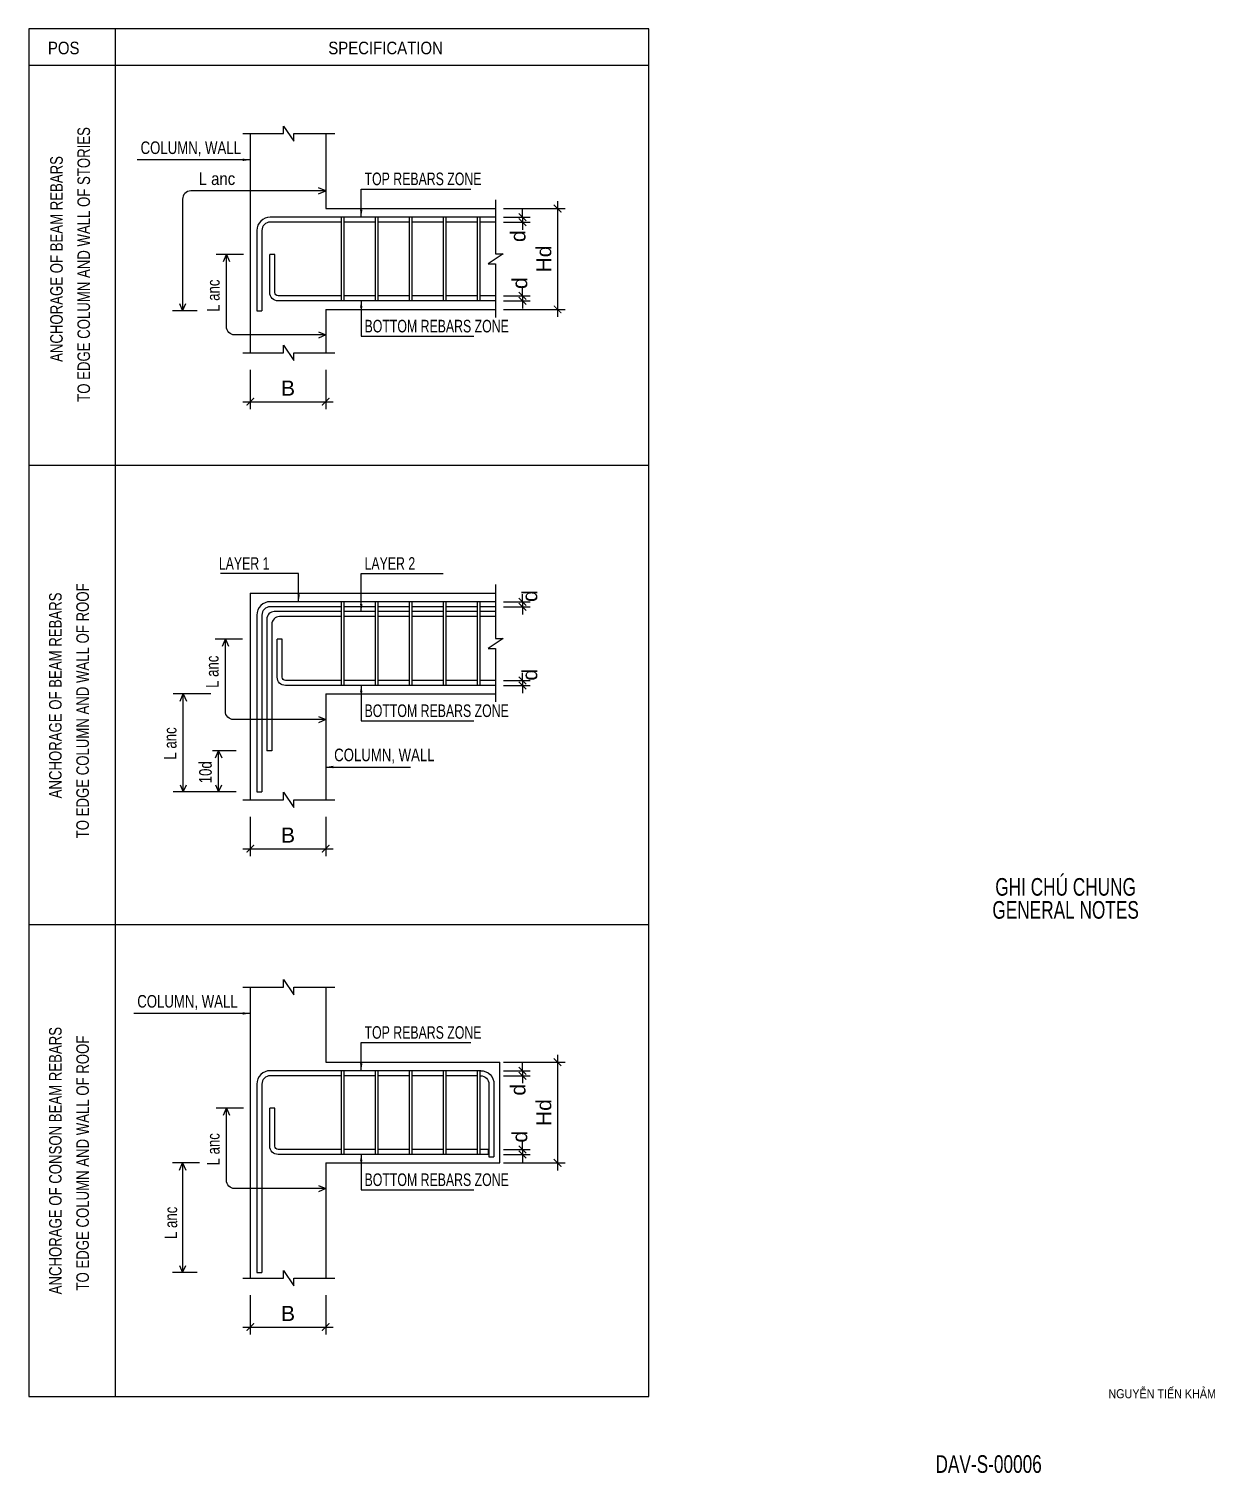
# Model space of a CAD drawing. Header units: millimetres. Extents: x -241424 to 696054, y -125618 to 93710.
# Drawn here: x 70125 to 93690, y -68111 to -39422 of the extents above; entities that cross this region are included whole.
import ezdxf
from ezdxf.enums import TextEntityAlignment as Align

# ---------------------------------------------------------------- set-up
doc = ezdxf.new("R2010")
doc.units = ezdxf.units.MM
doc.header["$LTSCALE"] = 7
doc.header["$PDMODE"] = 3
doc.layers.get('0').update_dxf_attribs({"linetype": 'CONTINUOUS'})
doc.layers.get('Defpoints').update_dxf_attribs({"color": 6, "linetype": 'CONTINUOUS'})
for name, color, linetype in [('CDC -TEXT KHUNG', 7, 'CONTINUOUS'), ('CDC_02_DIM', 1, 'CONTINUOUS'), ('CDC_03_BORDER', 3, 'CONTINUOUS'), ('CDC_05_STEEL', 4, 'CONTINUOUS'), ('CDC_06_TEXT', 2, 'CONTINUOUS'), ('CDC_11_NOTE', 8, 'CONTINUOUS')]:
    doc.layers.add(name, color=color, linetype=linetype)
doc.styles.add('ARIAL', font='arial.ttf')
doc.styles.add('BIGTEXT', font='arial.ttf', dxfattribs={"width": 0.7})
doc.styles.add('KT CDC', font='arial.ttf', dxfattribs={"width": 0.85, "height": 200})
doc.styles.add('SMTEXT', font='arial.ttf', dxfattribs={"width": 0.75})
doc.dimstyles.new('DIM1-25', dxfattribs={"dimscale": 1.2, "dimtxt": 250, "dimasz": 125, "dimexe": 125, "dimexo": 0.06, "dimgap": 100, "dimtad": 1, "dimdec": 0, "dimzin": 0, "dimdsep": 46, "dimtxsty": 'ARIAL', "dimblk": 'ARCHTICK', "dimcen": 100, "dimdle": 125, "dimclrd": 256, "dimclre": 1, "dimclrt": 2, "dimadec": 0, "dimazin": 0, "dimtfac": 1, "dimtdec": 0, "dimtix": 1, "dimtmove": 2, "dimatfit": 0, "dimfxl": 1, "dimtolj": 1, "dimtzin": 0, "dimarcsym": 0})

# ---------------------------------------------------------------- blocks, each defined once
blk = doc.blocks.new('_ArchTick')
at = {"color": 0, "linetype": 'ByBlock', "const_width": 0.15}
blk.add_lwpolyline([(-0.5, -0.5), (0.5, 0.5)], dxfattribs=at)
blk = doc.blocks.new('*D513')
at = {"layer": 'CDC_02_DIM', "lineweight": -2, "transparency": 16777216}
for p, q in [((79931, -50802), (79931, -50652)), ((79931, -50802), (79931, -50902)), ((79931, -50902), (79931, -51052))]:
    blk.add_line(p, q, dxfattribs=at)
at = {"layer": 'CDC_02_DIM', "color": 1, "lineweight": -2, "transparency": 16777216}
for p, q in [((79551, -50802), (80081, -50802)), ((79551, -50902), (80081, -50902))]:
    blk.add_line(p, q, dxfattribs=at)
at = {"layer": 'Defpoints', "color": 0, "transparency": 16777216}
for p in [(79551, -50802), (79551, -50902), (79931, -50902)]:
    blk.add_point(p, dxfattribs=at)
at = {"layer": 'CDC_02_DIM', "lineweight": -2, "transparency": 16777216, "xscale": 150, "yscale": 150, "zscale": 150}
for p, rotation in [((79931, -50802), 270), ((79931, -50902), 90)]:
    blk.add_blockref('_ArchTick', p, dxfattribs=dict(at, rotation=rotation))
at = {"layer": 'CDC_02_DIM', "color": 2, "transparency": 16777216, "insert": (80076, -50689), "char_height": 300, "attachment_point": 5, "rotation": 90, "style": 'ARIAL'}
blk.add_mtext('\\A1;d', dxfattribs=at)
blk = doc.blocks.new('*D514')
at = {"layer": 'CDC_02_DIM', "color": 1, "lineweight": -2, "transparency": 16777216}
for p, q in [((79551, -52365), (80081, -52365)), ((79551, -52465), (80081, -52465))]:
    blk.add_line(p, q, dxfattribs=at)
at = {"layer": 'CDC_02_DIM', "lineweight": -2, "transparency": 16777216}
for p, q in [((79931, -52365), (79931, -52215)), ((79931, -52365), (79931, -52465)), ((79931, -52465), (79931, -52615))]:
    blk.add_line(p, q, dxfattribs=at)
at = {"layer": 'Defpoints', "color": 0, "transparency": 16777216}
for p in [(79551, -52365), (79551, -52465), (79931, -52465)]:
    blk.add_point(p, dxfattribs=at)
at = {"layer": 'CDC_02_DIM', "lineweight": -2, "transparency": 16777216, "xscale": 150, "yscale": 150, "zscale": 150}
for p, rotation in [((79931, -52365), 270), ((79931, -52465), 90)]:
    blk.add_blockref('_ArchTick', p, dxfattribs=dict(at, rotation=rotation))
at = {"layer": 'CDC_02_DIM', "color": 2, "transparency": 16777216, "insert": (80076, -52252), "char_height": 300, "attachment_point": 5, "rotation": 90, "style": 'ARIAL'}
blk.add_mtext('\\A1;d', dxfattribs=at)
blk = doc.blocks.new('*D515')
at = {"layer": 'CDC_02_DIM', "lineweight": -2, "transparency": 16777216}
for p, q in [((79931, -43162), (79931, -43012)), ((79931, -43162), (79931, -43262)), ((79931, -43262), (79931, -43412))]:
    blk.add_line(p, q, dxfattribs=at)
at = {"layer": 'CDC_02_DIM', "color": 1, "lineweight": -2, "transparency": 16777216}
for p, q in [((79551, -43162), (80081, -43162)), ((79551, -43262), (80081, -43262))]:
    blk.add_line(p, q, dxfattribs=at)
at = {"layer": 'Defpoints', "color": 0, "transparency": 16777216}
for p in [(79551, -43162), (79551, -43262), (79931, -43262)]:
    blk.add_point(p, dxfattribs=at)
at = {"layer": 'CDC_02_DIM', "lineweight": -2, "transparency": 16777216, "xscale": 150, "yscale": 150, "zscale": 150}
for p, rotation in [((79931, -43162), 270), ((79931, -43262), 90)]:
    blk.add_blockref('_ArchTick', p, dxfattribs=dict(at, rotation=rotation))
at = {"layer": 'CDC_02_DIM', "color": 2, "transparency": 16777216, "insert": (79842, -43540), "char_height": 300, "attachment_point": 5, "rotation": 90, "style": 'ARIAL'}
blk.add_mtext('\\A1;d', dxfattribs=at)
blk = doc.blocks.new('*D516')
at = {"layer": 'CDC_02_DIM', "color": 1, "lineweight": -2, "transparency": 16777216}
for p, q in [((79551, -44725), (80081, -44725)), ((79551, -44825), (80081, -44825))]:
    blk.add_line(p, q, dxfattribs=at)
at = {"layer": 'CDC_02_DIM', "lineweight": -2, "transparency": 16777216}
for p, q in [((79931, -44725), (79931, -44575)), ((79931, -44725), (79931, -44825)), ((79931, -44825), (79931, -44975))]:
    blk.add_line(p, q, dxfattribs=at)
at = {"layer": 'Defpoints', "color": 0, "transparency": 16777216}
for p in [(79551, -44725), (79551, -44825), (79931, -44825)]:
    blk.add_point(p, dxfattribs=at)
at = {"layer": 'CDC_02_DIM', "lineweight": -2, "transparency": 16777216, "xscale": 150, "yscale": 150, "zscale": 150}
for p, rotation in [((79931, -44725), 270), ((79931, -44825), 90)]:
    blk.add_blockref('_ArchTick', p, dxfattribs=dict(at, rotation=rotation))
at = {"layer": 'CDC_02_DIM', "color": 2, "transparency": 16777216, "insert": (79877, -44473), "char_height": 300, "attachment_point": 5, "rotation": 90, "style": 'ARIAL'}
blk.add_mtext('\\A1;d', dxfattribs=at)
blk = doc.blocks.new('*D517')
at = {"layer": 'CDC_02_DIM', "color": 1, "lineweight": -2, "transparency": 16777216}
for p, q in [((79551, -42993), (80777, -42993)), ((79551, -44994), (80777, -44994))]:
    blk.add_line(p, q, dxfattribs=at)
at = {"layer": 'CDC_02_DIM', "lineweight": -2, "transparency": 16777216}
blk.add_line((80627, -42843), (80627, -45144), dxfattribs=at)
at = {"layer": 'Defpoints', "color": 0, "transparency": 16777216}
for p in [(79551, -42993), (79551, -44994), (80627, -44994)]:
    blk.add_point(p, dxfattribs=at)
at = {"layer": 'CDC_02_DIM', "lineweight": -2, "transparency": 16777216, "xscale": 150, "yscale": 150, "zscale": 150}
for p, rotation in [((80627, -42993), 90), ((80627, -44994), 270)]:
    blk.add_blockref('_ArchTick', p, dxfattribs=dict(at, rotation=rotation))
at = {"layer": 'CDC_02_DIM', "color": 2, "transparency": 16777216, "insert": (80355, -43994), "char_height": 300, "attachment_point": 5, "rotation": 90, "style": 'ARIAL'}
blk.add_mtext('\\A1;H{\\f.VnArial|b0|i0|c0|p34;d}', dxfattribs=at)
blk = doc.blocks.new('*D532')
at = {"layer": 'CDC_02_DIM', "color": 1, "lineweight": -2, "transparency": 16777216}
for p, q in [((74523, -46198), (74523, -46978)), ((76023, -46198), (76023, -46978))]:
    blk.add_line(p, q, dxfattribs=at)
at = {"layer": 'CDC_02_DIM', "lineweight": -2, "transparency": 16777216}
blk.add_line((74373, -46828), (76173, -46828), dxfattribs=at)
at = {"layer": 'Defpoints', "color": 0, "transparency": 16777216}
for p in [(74523, -46198), (76023, -46198), (76023, -46828)]:
    blk.add_point(p, dxfattribs=at)
at = {"layer": 'CDC_02_DIM', "lineweight": -2, "transparency": 16777216, "xscale": 150, "yscale": 150, "zscale": 150, "rotation": 180}
blk.add_blockref('_ArchTick', (74523, -46828), dxfattribs=at)
at = {"layer": 'CDC_02_DIM', "lineweight": -2, "transparency": 16777216, "xscale": 150, "yscale": 150, "zscale": 150}
blk.add_blockref('_ArchTick', (76023, -46828), dxfattribs=at)
at = {"layer": 'CDC_02_DIM', "color": 2, "transparency": 16777216, "insert": (75273, -46558), "char_height": 300, "attachment_point": 5, "style": 'ARIAL'}
blk.add_mtext('\\A1;B ', dxfattribs=at)
blk = doc.blocks.new('*D533')
at = {"layer": 'CDC_02_DIM', "color": 1, "lineweight": -2, "transparency": 16777216}
for p, q in [((74523, -55077), (74523, -55857)), ((76023, -55077), (76023, -55857))]:
    blk.add_line(p, q, dxfattribs=at)
at = {"layer": 'CDC_02_DIM', "lineweight": -2, "transparency": 16777216}
blk.add_line((74373, -55707), (76173, -55707), dxfattribs=at)
at = {"layer": 'Defpoints', "color": 0, "transparency": 16777216}
for p in [(74523, -55077), (76023, -55077), (76023, -55707)]:
    blk.add_point(p, dxfattribs=at)
at = {"layer": 'CDC_02_DIM', "lineweight": -2, "transparency": 16777216, "xscale": 150, "yscale": 150, "zscale": 150, "rotation": 180}
blk.add_blockref('_ArchTick', (74523, -55707), dxfattribs=at)
at = {"layer": 'CDC_02_DIM', "lineweight": -2, "transparency": 16777216, "xscale": 150, "yscale": 150, "zscale": 150}
blk.add_blockref('_ArchTick', (76023, -55707), dxfattribs=at)
at = {"layer": 'CDC_02_DIM', "color": 2, "transparency": 16777216, "insert": (75273, -55437), "char_height": 300, "attachment_point": 5, "style": 'ARIAL'}
blk.add_mtext('\\A1;B ', dxfattribs=at)
blk = doc.blocks.new('*D530')
at = {"layer": 'CDC_02_DIM', "color": 1, "lineweight": -2, "transparency": 16777216}
for p, q in [((79551, -60118), (80081, -60118)), ((79551, -60218), (80081, -60218))]:
    blk.add_line(p, q, dxfattribs=at)
at = {"layer": 'CDC_02_DIM', "lineweight": -2, "transparency": 16777216}
for p, q in [((79931, -60118), (79931, -59968)), ((79931, -60118), (79931, -60218)), ((79931, -60218), (79931, -60368))]:
    blk.add_line(p, q, dxfattribs=at)
at = {"layer": 'Defpoints', "color": 0, "transparency": 16777216}
for p in [(79551, -60118), (79551, -60218), (79931, -60218)]:
    blk.add_point(p, dxfattribs=at)
at = {"layer": 'CDC_02_DIM', "lineweight": -2, "transparency": 16777216, "xscale": 150, "yscale": 150, "zscale": 150}
for p, rotation in [((79931, -60118), 270), ((79931, -60218), 90)]:
    blk.add_blockref('_ArchTick', p, dxfattribs=dict(at, rotation=rotation))
at = {"layer": 'CDC_02_DIM', "color": 2, "transparency": 16777216, "insert": (79842, -60496), "char_height": 300, "attachment_point": 5, "rotation": 90, "style": 'ARIAL'}
blk.add_mtext('\\A1;d', dxfattribs=at)
blk = doc.blocks.new('*D531')
at = {"layer": 'CDC_02_DIM', "lineweight": -2, "transparency": 16777216}
for p, q in [((79931, -61682), (79931, -61532)), ((79931, -61682), (79931, -61782)), ((79931, -61782), (79931, -61932))]:
    blk.add_line(p, q, dxfattribs=at)
at = {"layer": 'CDC_02_DIM', "color": 1, "lineweight": -2, "transparency": 16777216}
for p, q in [((79551, -61682), (80081, -61682)), ((79551, -61782), (80081, -61782))]:
    blk.add_line(p, q, dxfattribs=at)
at = {"layer": 'Defpoints', "color": 0, "transparency": 16777216}
for p in [(79551, -61682), (79551, -61782), (79931, -61782)]:
    blk.add_point(p, dxfattribs=at)
at = {"layer": 'CDC_02_DIM', "lineweight": -2, "transparency": 16777216, "xscale": 150, "yscale": 150, "zscale": 150}
for p, rotation in [((79931, -61682), 270), ((79931, -61782), 90)]:
    blk.add_blockref('_ArchTick', p, dxfattribs=dict(at, rotation=rotation))
at = {"layer": 'CDC_02_DIM', "color": 2, "transparency": 16777216, "insert": (79877, -61429), "char_height": 300, "attachment_point": 5, "rotation": 90, "style": 'ARIAL'}
blk.add_mtext('\\A1;d', dxfattribs=at)
blk = doc.blocks.new('*D451')
at = {"layer": 'CDC_02_DIM', "color": 1, "lineweight": -2, "transparency": 16777216}
for p, q in [((79551, -59949), (80777, -59949)), ((79551, -61950), (80777, -61950))]:
    blk.add_line(p, q, dxfattribs=at)
at = {"layer": 'CDC_02_DIM', "lineweight": -2, "transparency": 16777216}
blk.add_line((80627, -59799), (80627, -62100), dxfattribs=at)
at = {"layer": 'Defpoints', "color": 0, "transparency": 16777216}
for p in [(79551, -59949), (79551, -61950), (80627, -61950)]:
    blk.add_point(p, dxfattribs=at)
at = {"layer": 'CDC_02_DIM', "lineweight": -2, "transparency": 16777216, "xscale": 150, "yscale": 150, "zscale": 150}
for p, rotation in [((80627, -59949), 90), ((80627, -61950), 270)]:
    blk.add_blockref('_ArchTick', p, dxfattribs=dict(at, rotation=rotation))
at = {"layer": 'CDC_02_DIM', "color": 2, "transparency": 16777216, "insert": (80355, -60950), "char_height": 300, "attachment_point": 5, "rotation": 90, "style": 'ARIAL'}
blk.add_mtext('\\A1;H{\\f.VnArial|b0|i0|c0|p34;d}', dxfattribs=at)
blk = doc.blocks.new('*D452')
at = {"layer": 'CDC_02_DIM', "color": 1, "lineweight": -2, "transparency": 16777216}
for p, q in [((74523, -64579), (74523, -65359)), ((76023, -64579), (76023, -65359))]:
    blk.add_line(p, q, dxfattribs=at)
at = {"layer": 'CDC_02_DIM', "lineweight": -2, "transparency": 16777216}
blk.add_line((74373, -65209), (76173, -65209), dxfattribs=at)
at = {"layer": 'Defpoints', "color": 0, "transparency": 16777216}
for p in [(74523, -64579), (76023, -64579), (76023, -65209)]:
    blk.add_point(p, dxfattribs=at)
at = {"layer": 'CDC_02_DIM', "lineweight": -2, "transparency": 16777216, "xscale": 150, "yscale": 150, "zscale": 150, "rotation": 180}
blk.add_blockref('_ArchTick', (74523, -65209), dxfattribs=at)
at = {"layer": 'CDC_02_DIM', "lineweight": -2, "transparency": 16777216, "xscale": 150, "yscale": 150, "zscale": 150}
blk.add_blockref('_ArchTick', (76023, -65209), dxfattribs=at)
at = {"layer": 'CDC_02_DIM', "color": 2, "transparency": 16777216, "insert": (75273, -64939), "char_height": 300, "attachment_point": 5, "style": 'ARIAL'}
blk.add_mtext('\\A1;B ', dxfattribs=at)

msp = doc.modelspace()

# ---------------------------------------------------------------- linework, layer by layer
at = {"layer": 'CDC_02_DIM'}
for points in [[(74376.4, -41502), (75185.6, -41502), (75185.6, -41351.9), (75385.7, -41652.1), (75385.7, -41502), (76206.2, -41502)], [(79395.8, -42820.3), (79395.8, -43890.2), (79545.9, -43890.2), (79245.8, -44090.3), (79395.8, -44090.3), (79395.8, -45152.3)], [(74376.4, -45857.6), (75185.6, -45857.6), (75185.6, -45707.5), (75385.7, -46007.6), (75385.7, -45857.6), (76206.2, -45857.6)], [(79395.8, -50460.2), (79395.8, -51530.1), (79545.9, -51530.1), (79245.8, -51730.2), (79395.8, -51730.2), (79395.8, -52792.1)], [(74376.4, -54736.3), (75185.6, -54736.3), (75185.6, -54586.3), (75385.7, -54886.4), (75385.7, -54736.3), (76206.2, -54736.3)], [(74376.4, -58458.2), (75185.6, -58458.2), (75185.6, -58308.1), (75385.7, -58608.3), (75385.7, -58458.2), (76206.2, -58458.2)], [(74376.4, -64238.7), (75185.6, -64238.7), (75185.6, -64088.6), (75385.7, -64388.8), (75385.7, -64238.7), (76206.2, -64238.7)]]:
    msp.add_lwpolyline(points, dxfattribs=at)
at = {"layer": 'CDC_03_BORDER'}
for p, q in [((74523, -41502), (74523, -45857.6)), ((76022.9, -41502), (76022.9, -42993.2)), ((76022.9, -42993.2), (79395.8, -42993.2)), ((76022.9, -44994.2), (79395.8, -44994.2)), ((76022.9, -44994.2), (76022.9, -45857.6)), ((74523, -50633), (74523, -54736.3)), ((74523, -50633), (79395.8, -50633)), ((76022.9, -52634), (79395.8, -52634)), ((76022.9, -52634), (76022.9, -54736.3)), ((74523, -58458.2), (74523, -64238.7)), ((76022.9, -58458.2), (76022.9, -59949.4)), ((76022.9, -59949.4), (79480.8, -59949.4)), ((79480.8, -61950.4), (79480.8, -59949.4)), ((76022.9, -61950.4), (79480.8, -61950.4)), ((76022.9, -61950.4), (76022.9, -64238.7))]:
    msp.add_line(p, q, dxfattribs=at)
at = {"layer": 'CDC_05_STEEL'}
for p, q in [((76330.3, -43161.8), (76330.3, -44825.4)), ((76380.3, -43161.8), (76380.3, -44825.4)), ((77005.3, -43161.8), (77005.3, -44825.4)), ((77055.3, -43161.8), (77055.3, -44825.4)), ((77680.4, -43161.8), (77680.4, -44825.4)), ((77730.4, -43161.8), (77730.4, -44825.4)), ((78355.4, -43161.8), (78355.4, -44825.4)), ((78405.4, -43161.8), (78405.4, -44825.4)), ((79030.4, -43161.8), (79030.4, -44825.4)), ((79080.4, -43161.8), (79080.4, -44825.4)), ((75012, -43904.4), (74912, -43904.4)), ((74654.8, -45020.9), (74754.8, -45020.9)), ((76330.3, -50801.7), (76330.3, -52465.2)), ((76380.3, -50801.7), (76380.3, -52465.2)), ((77005.3, -50801.7), (77005.3, -52465.2)), ((77055.3, -50801.7), (77055.3, -52465.2)), ((77680.4, -50801.7), (77680.4, -52465.2)), ((77730.4, -50801.7), (77730.4, -52465.2)), ((78355.4, -50801.7), (78355.4, -52465.2)), ((78405.4, -50801.7), (78405.4, -52465.2)), ((79030.4, -50801.7), (79030.4, -52465.2)), ((79080.4, -50801.7), (79080.4, -52465.2)), ((75157.7, -51544.2), (75057.7, -51544.2)), ((74951.2, -53762.6), (74851.2, -53762.6)), ((74654.8, -54581.1), (74754.8, -54581.1)), ((76330.3, -60118), (76330.3, -61781.6)), ((76380.3, -60118), (76380.3, -61781.6)), ((77005.3, -60118), (77005.3, -61781.6)), ((77055.3, -60118), (77055.3, -61781.6)), ((77680.4, -60118), (77680.4, -61781.6)), ((77730.4, -60118), (77730.4, -61781.6)), ((78355.4, -60118), (78355.4, -61781.6)), ((78405.4, -60118), (78405.4, -61781.6)), ((79030.4, -60118), (79030.4, -61781.6)), ((79080.4, -60118), (79080.4, -61781.6)), ((75012, -60860.6), (74912, -60860.6)), ((79246.7, -61681.6), (79246.7, -61781.6)), ((79264.7, -61827), (79364.7, -61827)), ((74654.8, -64127.2), (74754.8, -64127.2))]:
    msp.add_line(p, q, dxfattribs=at)
for points in [[(79395.8, -43161.8), (74918.4, -43161.8, 0.4142136), (74654.8, -43425.5), (74654.8, -45020.9)], [(76330.3, -43261.8), (74918.4, -43261.8, 0.4142136), (74754.8, -43425.5), (74754.8, -45020.9)], [(79395.8, -44825.4), (75075.6, -44825.4, -0.4142136), (74912, -44661.7), (74912, -43904.4)], [(76330.3, -44725.4), (75075.6, -44725.4, -0.4142136), (75012, -44661.7), (75012, -43904.4)], [(79395.8, -50801.7), (74918.4, -50801.7, 0.4142136), (74654.8, -51065.4), (74654.8, -54581.1)], [(76330.3, -50901.7), (74918.4, -50901.7, 0.4142136), (74754.8, -51065.4), (74754.8, -54581.1)], [(76330.3, -50998), (75001.2, -50998, 0.4142136), (74851.2, -51148), (74851.2, -53762.6)], [(76330.3, -51098), (75101.2, -51098, 0.4142136), (74951.2, -51248), (74951.2, -53762.6)], [(79395.8, -52465.2), (75221.3, -52465.2, -0.4142136), (75057.7, -52301.6), (75057.7, -51544.2)], [(76330.3, -52365.2), (75221.3, -52365.2, -0.4142136), (75157.7, -52301.6), (75157.7, -51544.2)], [(79101.1, -60118), (74918.4, -60118, 0.4142136), (74654.8, -60381.7), (74654.8, -64127.2)], [(76330.3, -60218), (74918.4, -60218, 0.4142136), (74754.8, -60381.7), (74754.8, -64127.2)], [(79080.4, -60218), (79101.1, -60218, -0.4142136), (79264.7, -60381.7), (79264.7, -61827)], [(79101.1, -60118, -0.4142136), (79364.7, -60381.7), (79364.7, -61827)], [(79246.7, -61781.6), (75075.6, -61781.6, -0.4142136), (74912, -61617.9), (74912, -60860.6)], [(76330.3, -61681.6), (75075.6, -61681.6, -0.4142136), (75012, -61617.9), (75012, -60860.6)]]:
    msp.add_lwpolyline(points, format="xyb", dxfattribs=at)
for points in [[(77005.3, -43261.8), (76380.3, -43261.8)], [(77680.4, -43261.8), (77055.3, -43261.8)], [(78355.4, -43261.8), (77730.4, -43261.8)], [(79030.4, -43261.8), (78405.4, -43261.8)], [(79395.8, -43261.8), (79080.4, -43261.8)], [(77005.3, -44725.4), (76380.3, -44725.4)], [(77680.4, -44725.4), (77055.3, -44725.4)], [(78355.4, -44725.4), (77730.4, -44725.4)], [(79030.4, -44725.4), (78405.4, -44725.4)], [(79395.8, -44725.4), (79080.4, -44725.4)], [(77005.3, -50901.7), (76380.3, -50901.7)], [(77005.3, -50998), (76380.3, -50998)], [(77680.4, -50901.7), (77055.3, -50901.7)], [(77680.4, -50998), (77055.3, -50998)], [(78355.4, -50901.7), (77730.4, -50901.7)], [(78355.4, -50998), (77730.4, -50998)], [(79030.4, -50901.7), (78405.4, -50901.7)], [(79030.4, -50998), (78405.4, -50998)], [(79395.8, -50901.7), (79080.4, -50901.7)], [(79395.8, -50998), (79080.4, -50998)], [(77005.3, -51098), (76380.3, -51098)], [(77680.4, -51098), (77055.3, -51098)], [(78355.4, -51098), (77730.4, -51098)], [(79030.4, -51098), (78405.4, -51098)], [(79395.8, -51098), (79080.4, -51098)], [(77005.3, -52365.2), (76380.3, -52365.2)], [(77680.4, -52365.2), (77055.3, -52365.2)], [(78355.4, -52365.2), (77730.4, -52365.2)], [(79030.4, -52365.2), (78405.4, -52365.2)], [(79395.8, -52365.2), (79080.4, -52365.2)], [(77005.3, -60218), (76380.3, -60218)], [(77680.4, -60218), (77055.3, -60218)], [(78355.4, -60218), (77730.4, -60218)], [(79030.4, -60218), (78405.4, -60218)], [(77005.3, -61681.6), (76380.3, -61681.6)], [(77680.4, -61681.6), (77055.3, -61681.6)], [(78355.4, -61681.6), (77730.4, -61681.6)], [(79030.4, -61681.6), (78405.4, -61681.6)], [(79246.7, -61681.6), (79080.4, -61681.6)]]:
    msp.add_lwpolyline(points, dxfattribs=at)
at = {"layer": 'CDC_11_NOTE'}
for p, q in [((71842.3, -39422.3), (71842.3, -57211.2)), ((70125.4, -40141.9), (82440.2, -40141.9)), ((76022.9, -42377.8), (76022.9, -42916)), ((74386.4, -43904.4), (73848.2, -43904.4)), ((73471.2, -45020.9), (72977.2, -45020.9)), ((70125.4, -48090), (82440.2, -48090)), ((74365.7, -51544.2), (73827.5, -51544.2)), ((73741, -52634), (72991.2, -52634)), ((73191.6, -54581.1), (73191.6, -52634)), ((74241, -53762.6), (73771.8, -53762.6)), ((73891.6, -54581.1), (73891.6, -53762.6)), ((74241, -54581.1), (72991.2, -54581.1)), ((71842.3, -57211.2), (71842.3, -66588)), ((74386.4, -60860.6), (73848.2, -60860.6)), ((73515.4, -61950.4), (72977.2, -61950.4)), ((73471.2, -64127.2), (72977.2, -64127.2))]:
    msp.add_line(p, q, dxfattribs=at)
msp.add_lwpolyline([(70125.4, -57211.2), (82440.2, -57211.2), (82440.2, -39422.3), (70125.4, -39422.3)], close=True, dxfattribs=at)
for points in [[(76022.9, -42642.1), (73341.2, -42642.1, 0.4142136), (73177.6, -42805.8), (73177.6, -45020.9)], [(76022.9, -45501.7), (74212.2, -45501.7, -0.4142136), (74048.6, -45338), (74048.6, -43904.4)], [(76022.9, -53141.5), (74191.5, -53141.5, -0.4142136), (74027.9, -52977.9), (74027.9, -51544.2)], [(76022.9, -62457.9), (74212.2, -62457.9, -0.4142136), (74048.6, -62294.2), (74048.6, -60860.6)]]:
    msp.add_lwpolyline(points, format="xyb", dxfattribs=at)
for points in [[(75881, -42701.5), (76022.9, -42642.1), (75881, -42577)], [(73989.2, -44046.3), (74048.6, -43904.4), (74113.7, -44046.3)], [(73118.2, -44879), (73177.6, -45020.9), (73242.7, -44879)], [(75881, -45442.3), (76022.9, -45501.7), (75881, -45566.8)], [(73968.6, -51686.1), (74027.9, -51544.2), (74093, -51686.1)], [(73132.3, -52775.9), (73191.6, -52634), (73256.7, -52775.9)], [(75881, -53082.2), (76022.9, -53141.5), (75881, -53206.6)], [(73832.3, -53904.5), (73891.6, -53762.6), (73956.7, -53904.5)], [(73132.3, -54439.2), (73191.6, -54581.1), (73256.7, -54439.2)], [(73832.3, -54439.2), (73891.6, -54581.1), (73956.7, -54439.2)], [(70125.4, -57211.2), (70125.4, -66588), (82440.2, -66588), (82440.2, -57211.2)], [(73989.2, -61002.5), (74048.6, -60860.6), (74113.7, -61002.5)], [(73118.2, -62092.3), (73177.6, -61950.4), (73242.7, -62092.3)], [(73177.6, -61950.4), (73177.6, -64127.2)], [(75881, -62398.5), (76022.9, -62457.9), (75881, -62523)], [(73118.2, -63985.3), (73177.6, -64127.2), (73242.7, -63985.3)]]:
    msp.add_lwpolyline(points, dxfattribs=at)

# ---------------------------------------------------------------- texts
at = {"layer": 'CDC -TEXT KHUNG', "style": 'KT CDC', "width": 0.85}
msp.add_text('NGUYỄN TIẾN KHẢM', height=180, dxfattribs=at).set_placement((91570.2, -66624))
at = {"layer": 'CDC_06_TEXT', "style": 'ARIAL'}
for s, width, p in [('POS', 0.85, (70503.4, -39926.4, 0.3)), ('SPECIFICATION', 0.85, (76073.1, -39926.4, 0.3)), ('COLUMN, WALL', 0.75, (72344.2, -41907.8)), ('L anc', 0.85, (73498, -42523.4)), ('TOP REBARS ZONE', 0.7, (76793.7, -42526.6)), ('BOTTOM REBARS ZONE', 0.7, (76793.7, -45451.6)), ('LAYER 1', 0.7, (73898.9, -50166.5)), ('LAYER 2', 0.7, (76793.7, -50166.5)), ('BOTTOM REBARS ZONE', 0.7, (76793.7, -53091.4)), ('COLUMN, WALL', 0.75, (76190, -53969.3)), ('COLUMN, WALL', 0.75, (72278.4, -58864)), ('TOP REBARS ZONE', 0.7, (76793.7, -59482.8)), ('BOTTOM REBARS ZONE', 0.7, (76793.7, -62407.8))]:
    msp.add_text(s, height=250, dxfattribs=dict(at, width=width)).set_placement(p)
at = {"layer": 'CDC_06_TEXT', "style": 'ARIAL', "width": 0.75}
for s, p in [('TO EDGE COLUMN AND WALL OF STORIES', (71339.8, -46830.2)), ('ANCHORAGE OF BEAM REBARS', (70798.3, -46037.6)), ('L anc', (73914.7, -45042.3)), ('TO EDGE COLUMN AND WALL OF ROOF', (71317.5, -55500.6)), ('ANCHORAGE OF BEAM REBARS', (70776, -54708)), ('L anc', (73894, -52513.1)), ('L anc', (73057.7, -53937.4)), ('10d', (73757.7, -54407.5)), ('ANCHORAGE OF CONSON BEAM REBARS', (70776, -64560.1)), ('TO EDGE COLUMN AND WALL OF ROOF', (71317.5, -64484.3)), ('L anc', (73914.7, -61998.6)), ('L anc', (73070.9, -63459.9))]:
    msp.add_text(s, height=250, rotation=90, dxfattribs=at).set_placement(p)
at = {"layer": 'CDC_06_TEXT', "color": 4, "style": 'BIGTEXT', "width": 0.7}
for s, p in [('GHI CHÚ CHUNG', (90720.2, -56422.8)), ('GENERAL NOTES', (90720.2, -56922.8))]:
    msp.add_text(s, height=350, dxfattribs=at).set_placement(p, align=Align.MIDDLE)
at = {"layer": 'CDC_06_TEXT', "color": 2, "linetype": 'ByBlock', "style": 'SMTEXT', "width": 0.7}
msp.add_text('DAV-S-00006', height=350, dxfattribs=at).set_placement((89191.3, -67931), align=Align.MIDDLE)

# ---------------------------------------------------------------- dimensions: what is measured, and where the dimension line sits
at = {"layer": 'CDC_02_DIM'}
for base, p1, p2, picture, middle in [((79930.9, -43261.8), (79550.9, -43161.8), (79550.9, -43261.8), '*D515', (79842.2, -43539.8)), ((79930.9, -44825.4), (79550.9, -44725.4), (79550.9, -44825.4), '*D516', (79877.4, -44472.5)), ((79930.9, -50901.7), (79550.9, -50801.7), (79550.9, -50901.7), '*D513', (80075.9, -50688.9)), ((79930.9, -52465.2), (79550.9, -52365.2), (79550.9, -52465.2), '*D514', (80075.9, -52252.5)), ((79930.9, -60218), (79550.9, -60118), (79550.9, -60218), '*D530', (79842.2, -60496)), ((79930.9, -61781.6), (79550.9, -61681.6), (79550.9, -61781.6), '*D531', (79877.4, -61428.7))]:
    dim = msp.add_linear_dim(base=base, p1=p1, p2=p2, angle=270, text='d', dimstyle='DIM1-25', override={"dimtxsty": 'ARIAL'}, dxfattribs=at)
    dim.commit()
    dim.dimension.update_dxf_attribs({"geometry": picture, "text_midpoint": middle, "dimtype": 160})
for p1, p2, distance, text, picture, middle in [((79551, -42993.2), (79551, -44994.2), 1076.2, 'H{\\f.VnArial|b0|i0|c0|p34;d}', '*D517', (80354.8, -43993.7)), ((74523, -46197.7), (76022.9, -46197.7), -630.4, 'B ', '*D532', (75272.9, -46558.1)), ((74523, -55076.5), (76022.9, -55076.5), -630.4, 'B ', '*D533', (75272.9, -55436.9)), ((79551, -59949.4), (79551, -61950.4), 1076.2, 'H{\\f.VnArial|b0|i0|c0|p34;d}', '*D451', (80354.8, -60949.9)), ((74523, -64578.9), (76022.9, -64578.9), -630.4, 'B ', '*D452', (75272.9, -64939.3))]:
    dim = msp.add_aligned_dim(p1=p1, p2=p2, distance=distance, text=text, dimstyle='DIM1-25', override={"dimtxsty": 'ARIAL'}, dxfattribs=at)
    dim.commit()
    dim.dimension.update_dxf_attribs({"geometry": picture, "text_midpoint": middle})

# ---------------------------------------------------------------- leaders
at = {"layer": 'CDC_11_NOTE'}
for points in [[(74523, -42023.4), (72277.6, -42023.4)], [(76727.5, -43161.8), (76727.5, -42603.4), (78907.6, -42603.4)], [(76727.5, -44813.2), (76727.5, -45528.4), (78966, -45528.4)], [(75484.3, -50801.7), (75484.3, -50243.3), (73930.4, -50243.3)], [(76727.5, -50998), (76727.5, -50243.3), (78355.6, -50243.3)], [(76727.5, -52453), (76727.5, -53168.2), (78966, -53168.2)], [(76022.9, -54084.9), (77706.5, -54084.9)], [(74523, -58979.6), (72211.9, -58979.6)], [(76727.5, -60118), (76727.5, -59559.6), (78907.6, -59559.6)], [(76727.5, -61769.4), (76727.5, -62484.6), (78966, -62484.6)]]:
    msp.add_leader(points, dimstyle='DIM1-25', override={"dimtxsty": 'ARIAL'}, dxfattribs=at)

doc.saveas('drawing.dxf')
